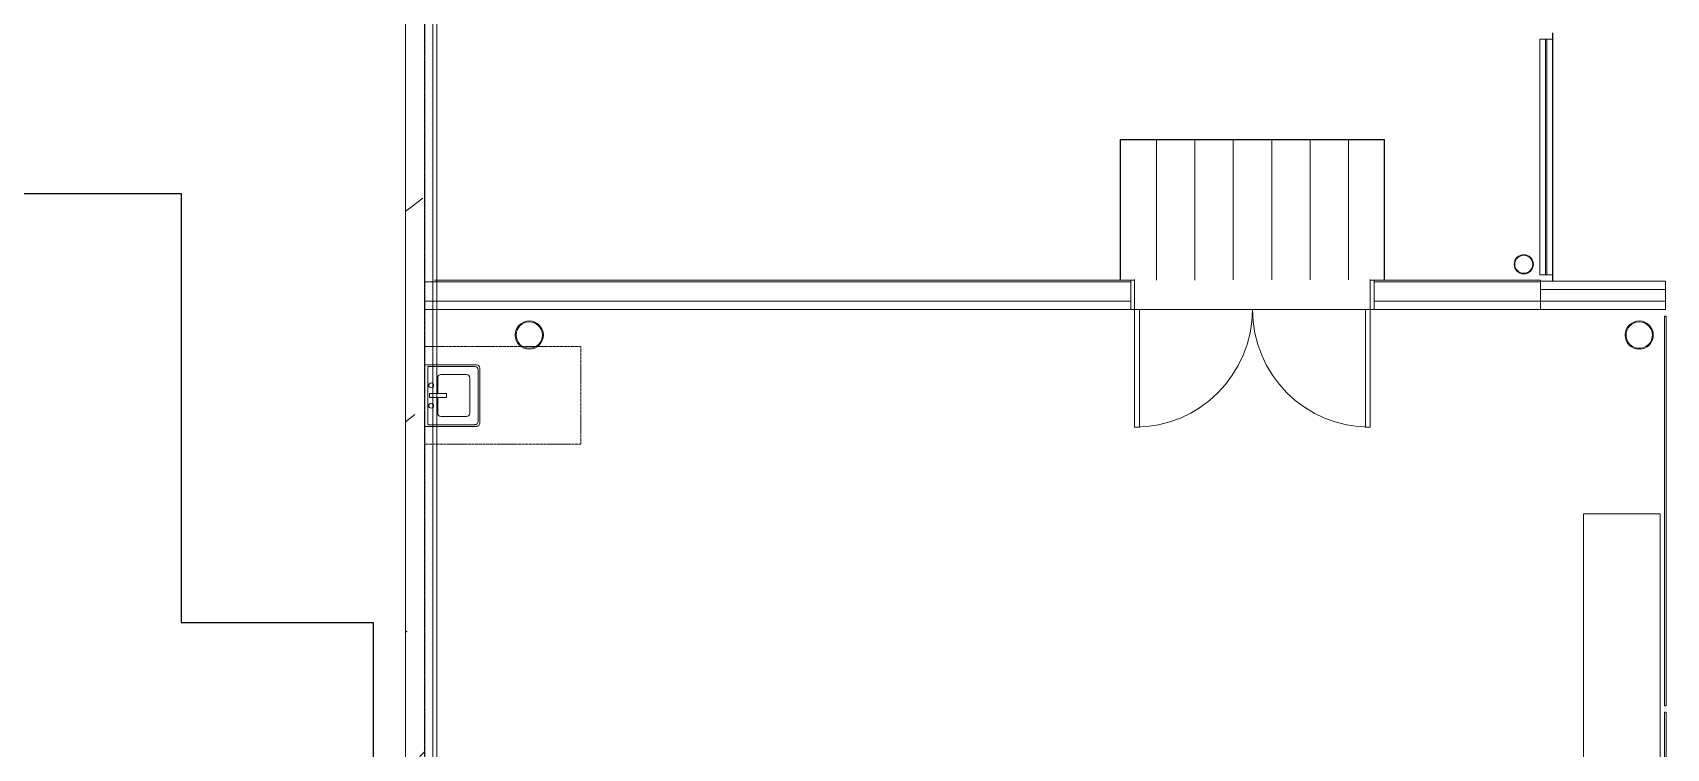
# Model space of a CAD drawing. Header units: millimetres. Extents: x -677815 to 476396, y -125373 to 39000.
# Drawn here: x 266938 to 279697, y -7988 to -2398 of the extents above; entities that cross this region are included whole.
import ezdxf

# ---------------------------------------------------------------- set-up
doc = ezdxf.new("R2010")
doc.units = ezdxf.units.MM
doc.linetypes.add('Xref building Toll$0$Grid Line', pattern=[22.225, 12.7, -3.175, 3.175, -3.175])
doc.linetypes.add('Xref building Toll$0$HIDDEN', pattern=[9.525, 6.35, -3.175])
for name, color, linetype, lineweight in [('AM_BOR', 4, 'Continuous', 25), ('Xref building Toll$0$A-DOOR', 31, 'Continuous', 9), ('Xref building Toll$0$A-FLOR', 192, 'Continuous', 25), ('Xref building Toll$0$A-FLOR-PATT', 8, 'Continuous', 18), ('Xref building Toll$0$A-GLAZ-CURT', 52, 'Continuous', 9), ('Xref building Toll$0$A-GLAZ-CWMG', 51, 'Continuous', 9), ('Xref building Toll$0$A-WALL', 113, 'Continuous', 9), ('Xref building Toll$0$A-WALL-PATT', 111, 'Continuous', 9), ('Xref building Toll$0$I-FURN', 30, 'Continuous', 9), ('Xref building Toll$0$P-PIPE', 3, 'Continuous', 9), ('Xref building Toll$0$P-SANR-FIXT', 6, 'Continuous', 9), ('Xref building Toll$0$S-COLS', 52, 'Continuous', 9), ('Xref Mezz Stairs$0$Platform', 1, 'Continuous', 25)]:
    doc.layers.add(name, color=color, linetype=linetype, lineweight=lineweight)
doc.layers.add('Xref building Toll$0$S-GRID', color=8, linetype='Continuous')

# ---------------------------------------------------------------- blocks, each defined once
blk = doc.blocks.new('Xref building Toll$0$Toll Grids')
at = {"layer": 'Xref building Toll$0$S-GRID', "linetype": 'Xref building Toll$0$Grid Line'}
blk.add_line((270000, -125373.3), (270000, 36031.5), dxfattribs=at)
blk = doc.blocks.new('Xref building Toll$0$_SBA 2SWING SPDoor 01a - 2X920W x 2700H LRD-2288529-MASTER GROUND FLOOR')
at = {"layer": 'Xref building Toll$0$A-DOOR'}
for p, q in [((-1182, 1034), (-1220, 1034)), ((-1220, 114), (-1220, 1034)), ((-1182, 114), (-1182, 1034)), ((620, 1034), (582, 1034)), ((582, 114), (582, 1034)), ((620, 114), (620, 1034)), ((-1250, 114), (-1220, 114)), ((620, 114), (-1220, 114)), ((-1220, 114), (-1220, -119)), ((-1182, 114), (-1220, 114)), ((620, 114), (582, 114)), ((620, -119), (620, 114)), ((620, 114), (650, 114)), ((-1220, -114), (-1250, -114)), ((650, -114), (620, -114))]:
    blk.add_line(p, q, dxfattribs=at)
for centre, start, end in [((-1220, 114), 0, 90), ((620, 114), 90, 180)]:
    blk.add_arc(centre, 920, start, end, dxfattribs=at)
blk = doc.blocks.new('Xref building Toll$0$System Panel - _SBA Glazing-1893049-MASTER GROUND FLOOR')
at = {"layer": 'Xref building Toll$0$A-GLAZ-CURT'}
for p, q in [((920, 5), (-920, 5)), ((-920, 5), (-920, -5)), ((-920, 5), (-920, 5)), ((920, -5), (920, 5)), ((920, 5), (920, 5)), ((-920, -5), (920, -5)), ((-920, -5), (-920, -5)), ((920, -5), (920, -5))]:
    blk.add_line(p, q, dxfattribs=at)
blk = doc.blocks.new('Xref building Toll$0$Rectangular Mullion - _SBA 50 x 100mm Office-1893042-MASTER GROUND FLOOR')
at = {"layer": 'Xref building Toll$0$A-GLAZ-CWMG'}
for p, q in [((286810, 137564), (286710, 137564)), ((286710, 137564), (286710, 137564)), ((286710, 137564), (286810, 137564)), ((286710, 135724), (286710, 137564)), ((286710, 135724), (286710, 137564)), ((286810, 137564), (286810, 137564)), ((286810, 137564), (286810, 135724)), ((286810, 135724), (286810, 137564)), ((286810, 135724), (286710, 135724)), ((286710, 135724), (286710, 135724)), ((286710, 135724), (286810, 135724)), ((286810, 135724), (286810, 135724))]:
    blk.add_line(p, q, dxfattribs=at)
blk = doc.blocks.new('Xref building Toll$0$TUBELINE CHS Columns C350L0 _AS 1163_ _AUS_ - AS1_5 - 219_1x6_4 CHS-2145198-MASTER GROUND FLOOR')
at = {"layer": 'Xref building Toll$0$S-COLS', "lineweight": 18}
for radius, start, end in [(110, 360, 180), (110, 180, 360), (103, 0, 180), (103, 180, 0)]:
    blk.add_arc((0, 0), radius, start, end, dxfattribs=at)
blk = doc.blocks.new('Xref building Toll$0$TUBELINE CHS Columns C350L0 _AS 1163_ _AUS_ - AS1_5 - 219_1x6_4 CHS-2209816-MASTER GROUND FLOOR')
at = {"layer": 'Xref building Toll$0$S-COLS', "lineweight": 18}
for radius, start, end in [(110, 0, 180), (103, 360, 180), (103, 180, 360), (110, 180, 0)]:
    blk.add_arc((0, 0), radius, start, end, dxfattribs=at)
blk = doc.blocks.new('Xref building Toll$0$ada_hand_sink_737 - 480 x 430mm-2215078-MASTER GROUND FLOOR')
at = {"layer": 'Xref building Toll$0$P-SANR-FIXT', "linetype": 'Xref building Toll$0$HIDDEN'}
for p, q in [((-89, 1294), (673, 1294)), ((-89, 75), (-89, 1294)), ((673, 1294), (673, 75))]:
    blk.add_line(p, q, dxfattribs=at)
at = {"layer": 'Xref building Toll$0$P-SANR-FIXT'}
for p, q in [((54, 480), (54, 75)), ((66, 467), (66, 100)), ((508, 505), (79, 505)), ((495, 492), (92, 492)), ((130, 403), (130, 202)), ((432, 429), (155, 429)), ((457, 202), (457, 403)), ((521, 100), (521, 467)), ((534, 75), (534, 480)), ((155, 177), (278, 177)), ((278, 112), (278, 245)), ((278, 245), (309, 245)), ((309, 245), (309, 112)), ((309, 177), (432, 177)), ((66, 100), (521, 100)), ((103, 75), (913, 75)), ((309, 112), (278, 112))]:
    blk.add_line(p, q, dxfattribs=at)
for centre, radius, start, end in [((79, 480), 25.4, 90, 180), ((92, 467), 25.4, 90, 180), ((155, 403), 25.4, 90, 180), ((432, 403), 25.4, 360, 90), ((495, 467), 25.4, 360, 90), ((508, 480), 25.4, 360, 90), ((155, 202), 25.4, 180, 270), ((214, 126), 19, 0, 180), ((373, 126), 19, 0, 180), ((432, 202), 25.4, 270, 0), ((214, 126), 19, 180, 0), ((373, 126), 19, 180, 0)]:
    blk.add_arc(centre, radius, start, end, dxfattribs=at)
blk = doc.blocks.new('Xref building Toll$0$Rectangular Mullion - _SBA 100 x 15mm-2259877-MASTER GROUND FLOOR')
at = {"layer": 'Xref building Toll$0$A-GLAZ-CWMG'}
for p, q in [((287682, 135402), (287697, 135402)), ((287682, 132357), (287682, 135402)), ((287697, 135402), (287697, 132357)), ((287697, 132357), (287682, 132357))]:
    blk.add_line(p, q, dxfattribs=at)
blk = doc.blocks.new('Xref building Toll$0$Rectangular Mullion - _SBA 100 x 15mm-2259878-MASTER GROUND FLOOR')
at = {"layer": 'Xref building Toll$0$A-GLAZ-CWMG'}
for p, q in [((287682, 132307), (287697, 132307)), ((287682, 129237), (287682, 132307)), ((287697, 132307), (287697, 129237)), ((287697, 129237), (287682, 129237))]:
    blk.add_line(p, q, dxfattribs=at)
blk = doc.blocks.new('Xref building Toll$0$IVS-FURNITURE-Table Cabinet Frame1 - D600 H900 THK18_18 2-2258912-MASTER GROUND FLOOR')
at = {"layer": 'Xref building Toll$0$I-FURN'}
for p, q in [((-5240, 0), (5240, 0)), ((-5240, 0), (-5240, -600)), ((5240, -600), (5240, 0)), ((5240, -600), (-5240, -600))]:
    blk.add_line(p, q, dxfattribs=at)
blk = doc.blocks.new('Xref building Toll$0$DWP_Downpipe - 150mm-2244244-MASTER GROUND FLOOR')
at = {"layer": 'Xref building Toll$0$P-PIPE'}
for radius, start, end in [(75, 360, 180), (75, 0, 180), (70, 0, 180), (70, 0, 180), (75, 180, 360), (75, 180, 360), (70, 180, 0), (70, 180, 360)]:
    blk.add_arc((-34, 236), radius, start, end, dxfattribs=at)
blk = doc.blocks.new('Xref building Toll$0$building block 28092016')
at = {"layer": 'Xref building Toll$0$A-FLOR-PATT', "lineweight": 9}
h = blk.add_hatch(dxfattribs=at)
h.set_pattern_fill('FP_296', color=256, style=0, pattern_type=2)
h.set_pattern_definition([(270, (999014.97, -675424.46), (300, 2e-14), [])])
h.paths.add_polyline_path([(999935, -675831), (1000045, -675831), (1000045, -674732), (997985, -674732), (997985, -675831), (999935, -675826)], flags=0)
at = {"layer": 'Xref building Toll$0$A-WALL-PATT', "lineweight": 9}
h = blk.add_hatch(dxfattribs=at)
h.set_pattern_fill('FP_1', color=256, style=0, pattern_type=2)
h.set_pattern_definition([(50, (714549.7, -811512), (3643.682, -318.78), [381, -4191]), (355, (714549.7, -811512), (-704.856, 3821.136), [304.8, -3352.8]), (100.451, (714853.3, -811538.5), (2938.852, 3502.332), [323.8, -3561.8]), (46.184, (714549.7, -810496), (5421.58, -840.856), [571.5, -6286.5]), (96.636, (715001.5, -810566), (4748.05, 4948.55), [485.7, -5342.7]), (351.184, (714549.7, -810496), (4748.1, 4948.51), [457.2, -5029.2]), (21, (715057.7, -810750), (3032.288, -2045.304), [381, -4191]), (326, (715057.7, -810750), (1236.04, 3683.76), [304.8, -3352.8]), (71.451, (715310.3, -810920.4), (4268.343, 1638.425), [323.8, -3561.8]), (37.5, (714549.7, -811512), (61.772, 1691.101), [167.64, -3144.52, 167.64, -3235.96, -3365.5]), (37.5, (714549.7, -811512), (61.772, 1691.101), [-6715.76, 167.64, -3197.86]), (7.5, (714549.7, -811512), (1336.393, 2003.611), [167.64, -1772.92, 167.64, -3068.32, -1282.7]), (7.5, (714549.7, -811512), (1336.393, 2003.611), [-5176.52, 167.64, -1115.06]), (327.5, (713416.8, -811512), (2711.818, -114.5786), [167.64, -1102.36, 167.64, -3794.76, -5257.8]), (327.5, (713416.8, -811512), (2711.818, -114.5786), [-5232.4, 167.64, -5090.16]), (317.5, (712908.8, -811512), (2962.586, 508.533), [167.64, -1483.36, 167.64, -2463.8, -3733.8]), (317.5, (712908.8, -811512), (2962.586, 508.533), [-4282.44, 167.64, -3566.16])])
h.paths.add_polyline_path([(992550, -683499), (992550, -671649), (992400, -671649), (992400, -683499), (992414, -683499)], flags=0)
at = {"layer": 'Xref building Toll$0$A-FLOR'}
for p, q in [((1001360, -675837), (1001360, -673897)), ((997985, -675831), (997985, -674732)), ((997985, -674732), (1000045, -674732)), ((1000045, -674732), (1000045, -675832))]:
    blk.add_line(p, q, dxfattribs=at)
at = {"layer": 'Xref building Toll$0$A-WALL', "lineweight": 18}
for p, q in [((992550, -675831), (992550, -671499)), ((992615, -671434), (992615, -791564)), ((992644, -791593), (992644, -671405)), ((992400, -671649), (992400, -683372)), ((998065, -675831), (992627, -675831)), ((998065, -676059), (998065, -675831)), ((1001265, -675831), (999965, -675831)), ((999965, -675831), (999965, -676059)), ((1001265, -675831), (1001265, -676059)), ((1002240, -675837), (1001265, -675837)), ((1002240, -676059), (1002240, -675837)), ((992550, -676059), (998065, -676059)), ((992550, -683499), (992550, -676059)), ((999965, -676059), (1002240, -676059))]:
    blk.add_line(p, q, dxfattribs=at)
at = {"layer": 'Xref building Toll$0$A-WALL'}
for p, q in [((992550, -675831), (992550, -676059)), ((992550, -675844), (998065, -675844)), ((999965, -675844), (1001265, -675844)), ((1002240, -675902), (1001265, -675902)), ((992550, -675994), (998065, -675994)), ((999965, -675994), (1002240, -675994))]:
    blk.add_line(p, q, dxfattribs=at)
at = {"layer": 'Xref building Toll$0$A-DOOR', "rotation": 180}
blk.add_blockref('Xref building Toll$0$_SBA 2SWING SPDoor 01a - 2X920W x 2700H LRD-2288529-MASTER GROUND FLOOR', (998715, -675945), dxfattribs=at)
at = {"layer": 'Xref building Toll$0$A-GLAZ-CURT', "rotation": 90}
blk.add_blockref('Xref building Toll$0$System Panel - _SBA Glazing-1893049-MASTER GROUND FLOOR', (1001310, -674867), dxfattribs=at)
at = {"layer": 'Xref building Toll$0$A-GLAZ-CWMG'}
for name in ['Xref building Toll$0$Rectangular Mullion - _SBA 50 x 100mm Office-1893042-MASTER GROUND FLOOR', 'Xref building Toll$0$Rectangular Mullion - _SBA 100 x 15mm-2259877-MASTER GROUND FLOOR', 'Xref building Toll$0$Rectangular Mullion - _SBA 100 x 15mm-2259878-MASTER GROUND FLOOR']:
    blk.add_blockref(name, (714550, -811512), dxfattribs=at)
at = {"layer": 'Xref building Toll$0$I-FURN', "rotation": 90}
blk.add_blockref('Xref building Toll$0$IVS-FURNITURE-Table Cabinet Frame1 - D600 H900 THK18_18 2-2258912-MASTER GROUND FLOOR', (1001600, -682896), dxfattribs=at)
at = {"layer": 'Xref building Toll$0$P-PIPE'}
blk.add_blockref('Xref building Toll$0$DWP_Downpipe - 150mm-2244244-MASTER GROUND FLOOR', (1001168, -675942), dxfattribs=at)
at = {"layer": 'Xref building Toll$0$P-SANR-FIXT', "rotation": 270}
blk.add_blockref('Xref building Toll$0$ada_hand_sink_737 - 480 x 430mm-2215078-MASTER GROUND FLOOR', (992475, -676438), dxfattribs=at)
at = {"layer": 'Xref building Toll$0$S-COLS'}
blk.add_blockref('Xref building Toll$0$TUBELINE CHS Columns C350L0 _AS 1163_ _AUS_ - AS1_5 - 219_1x6_4 CHS-2145198-MASTER GROUND FLOOR', (993367, -676259), dxfattribs=at)
at = {"layer": 'Xref building Toll$0$S-COLS', "rotation": 180}
blk.add_blockref('Xref building Toll$0$TUBELINE CHS Columns C350L0 _AS 1163_ _AUS_ - AS1_5 - 219_1x6_4 CHS-2209816-MASTER GROUND FLOOR', (1002036, -676259), dxfattribs=at)
blk = doc.blocks.new('Xref building Toll')
for name, p in [('Xref building Toll$0$Toll Grids', (0, 0)), ('Xref building Toll$0$building block 28092016', (-722550, 671499))]:
    blk.add_blockref(name, p)
blk = doc.blocks.new('Xref Mezz Stairs')
at = {"layer": 'Xref Mezz Stairs$0$Platform'}
blk.add_lwpolyline([(186098, -10405), (260047, -10405), (260047, -3655), (268097, -3655), (268097, -7005), (269597, -7005), (269597, -10680), (268097, -10680), (268097, -26855), (269597, -26855), (269597, -33130), (268097, -33130), (268097, -58605), (269597, -58605), (269597, -61880), (268097, -61880), (268097, -85080), (269597, -85080), (269597, -89330), (268097, -89330), (268097, -119355), (245297, -119355)], dxfattribs=at)

msp = doc.modelspace()

# ---------------------------------------------------------------- block references
at = {"layer": 'AM_BOR'}
for name in ['Xref building Toll', 'Xref Mezz Stairs']:
    msp.add_blockref(name, (0, 0), dxfattribs=at)

doc.saveas('drawing.dxf')
